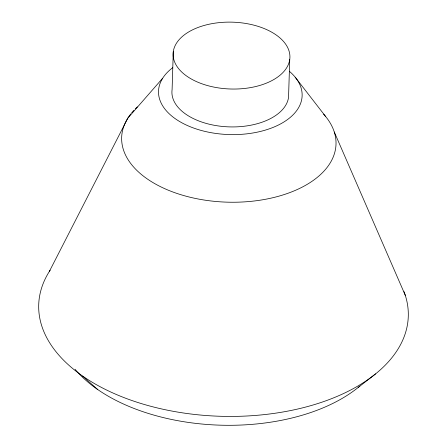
<?xml version="1.0" encoding="UTF-8"?>
<svg xmlns="http://www.w3.org/2000/svg" width="447" height="447" viewBox="0 0 447 447"><rect width="100%" height="100%" fill="white"/><g stroke="black" fill="none" stroke-linecap="round" stroke-linejoin="round"><path stroke-width="0.67" d="M173.291 51.651L172.101 89.54A58.428 33.43 1.8 0 0 225.606 126.702A58.428 33.43 1.8 0 0 288.544 97.401L289.734 59.512A58.428 33.43 1.8 0 0 206.486 24.836A58.428 33.43 1.8 0 0 198.317 82.399A58.428 33.43 1.8 0 0 289.734 59.512M49.421 271.318L127.87 118.081L162.674 78.231M358.203 387.443L375.575 373.888M82.689 376.1L97.535 389.415M295.216 77.225L325.69 116.583M334.278 132.016L405.3 295.338M323.606 114.158A107.23 61.351 1.8 0 1 232.529 202.245A107.23 61.351 1.8 0 1 130.831 113.896M131.664 112.867A107.23 61.351 1.8 0 1 133.899 110.325M135.34 108.839A107.23 61.351 1.8 0 1 137.369 106.894M289.595 71.503A71.844 41.107 1.8 0 1 277.157 125.635A71.844 41.107 1.8 0 1 181.359 122.517A71.844 41.107 1.8 0 1 172.71 67.704M404.004 291.634A184.879 105.777 1.8 0 1 210.833 415.839A184.879 105.777 1.8 0 1 50.12 270.234M359.913 386.035A164.541 94.144 1.8 0 1 212.023 424.806A164.541 94.144 1.8 0 1 75.035 369.244"/></g></svg>
